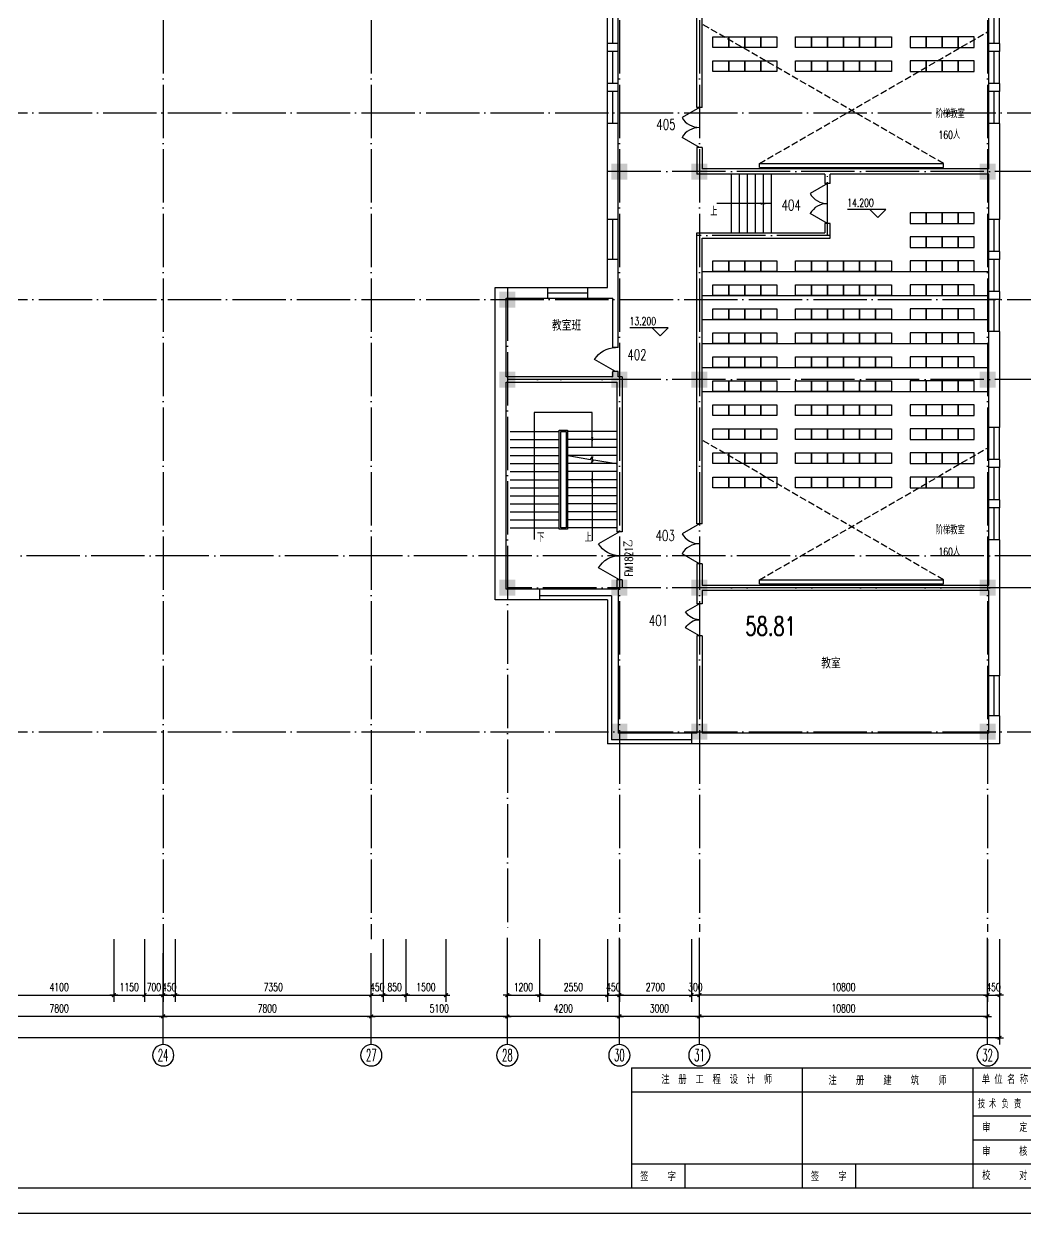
# Model space of a CAD drawing. Extents: x 165127 to 1058185, y 60808 to 144908.
# Drawn here: x 819170 to 856707, y 60808 to 105391 of the extents above; entities that cross this region are included whole.
import ezdxf
from ezdxf.enums import TextEntityAlignment as Align

# ---------------------------------------------------------------- set-up
doc = ezdxf.new("R2010")
doc.units = 0
doc.header["$LTSCALE"] = 1000
doc.linetypes.add('DASH', pattern=[0.35, 0.25, -0.1])
doc.linetypes.add('DOTE', pattern=[2.42, 2, -0.2, 0.02, -0.2])
doc.layers.get('0').update_dxf_attribs({"linetype": 'CONTINUOUS'})
doc.layers.get('DEFPOINTS').update_dxf_attribs({"linetype": 'CONTINUOUS'})
for name, color, linetype in [('AXIS', 3, 'CONTINUOUS'), ('AXIS_TEXT', 7, 'CONTINUOUS'), ('COLUMN', 7, 'CONTINUOUS'), ('DOTE', 1, 'DOTE'), ('F', 252, 'CONTINUOUS'), ('LVTRY', 6, 'CONTINUOUS'), ('PUB_DIM', 3, 'CONTINUOUS'), ('PUB_TEXT', 7, 'CONTINUOUS'), ('STAIR', 3, 'CONTINUOUS'), ('WALL', 255, 'CONTINUOUS'), ('WINDOW', 2, 'CONTINUOUS'), ('WINDOW_TEXT', 7, 'CONTINUOUS'), ('面积注记', 7, 'CONTINUOUS')]:
    doc.layers.add(name, color=color, linetype=linetype)
doc.styles.add('_HZTXT', font='romans.shx', dxfattribs={"width": 0.7, "bigfont": 'z.shx'})
doc.styles.add('COMPLEX', font='COMPLEX')
doc.styles.add('DIM_FONT', font='SIMPLEX.shx', dxfattribs={"width": 0.7})
doc.styles.add('HZ', font='romans.shx', dxfattribs={"bigfont": 'z.shx'})
doc.styles.add('SIMPLEX', font='SIMPLEX.SHX')
doc.dimstyles.new('AXIS', dxfattribs={"dimtxt": 300, "dimasz": 1, "dimexe": 250, "dimexo": 300, "dimgap": 150, "dimtad": 1, "dimdec": 0, "dimdsep": 46, "dimtxsty": 'DIM_FONT', "dimblk": '_DIMX', "dimcen": 2.5, "dimse1": 1, "dimse2": 1, "dimclrt": 7, "dimadec": 0, "dimazin": 0, "dimtfac": 1, "dimtdec": 0, "dimtix": 1, "dimtmove": 2, "dimatfit": 3, "dimldrblk": '_DIMX', "dimfxl": 1, "dimarcsym": 0})
doc.dimstyles.new('DIMA', dxfattribs={"dimtxt": 300, "dimasz": 1, "dimexe": 250, "dimexo": 300, "dimgap": 150, "dimtad": 1, "dimdec": 0, "dimdsep": 46, "dimtxsty": 'DIM_FONT', "dimblk": '_DIMX', "dimcen": 2.5, "dimse1": 1, "dimclrt": 7, "dimadec": 0, "dimazin": 0, "dimtfac": 1, "dimtdec": 0, "dimtix": 1, "dimtmove": 2, "dimatfit": 3, "dimldrblk": '_DIMX', "dimfxl": 1, "dimarcsym": 0})
doc.dimstyles.new('DIMB', dxfattribs={"dimtxt": 300, "dimasz": 1, "dimexe": 250, "dimexo": 300, "dimgap": 150, "dimtad": 1, "dimdec": 0, "dimdsep": 46, "dimtxsty": 'DIM_FONT', "dimblk": '_DIMX', "dimcen": 2.5, "dimse2": 1, "dimclrt": 7, "dimadec": 0, "dimazin": 0, "dimtfac": 1, "dimtdec": 0, "dimtix": 1, "dimtmove": 2, "dimatfit": 3, "dimldrblk": '_DIMX', "dimfxl": 1, "dimarcsym": 0})
doc.dimstyles.new('DIMN', dxfattribs={"dimtxt": 300, "dimasz": 1, "dimexe": 250, "dimexo": 300, "dimgap": 150, "dimtad": 1, "dimdec": 0, "dimdsep": 46, "dimtxsty": 'DIM_FONT', "dimblk": '_DIMX', "dimcen": 2.5, "dimclrt": 7, "dimadec": 0, "dimazin": 0, "dimtfac": 1, "dimtdec": 0, "dimtix": 1, "dimtmove": 2, "dimatfit": 3, "dimldrblk": '_DIMX', "dimfxl": 1, "dimarcsym": 0})

# ---------------------------------------------------------------- blocks, each defined once
blk = doc.blocks.new('_DBLK1')
for p, q in [((-0.5, 0), (-0.25, -0.433)), ((0.5, 0), (0.25, -0.433))]:
    blk.add_line(p, q)
for centre, start, end in [((-0.5, 0), 300, 0), ((0.5, 0), 180, 240)]:
    blk.add_arc(centre, 0.5, start, end)
at = {"layer": 'WINDOW_TEXT', "style": 'SIMPLEX', "flags": 9}
blk.add_attdef('A', text='', height=1, dxfattribs=at).set_placement((0, 1.5), align=Align.MIDDLE)
blk = doc.blocks.new('_FZH')
blk.add_solid([(-0.5, -0.5), (0.5, -0.5), (-0.5, 0.5), (0.5, 0.5)])
blk = doc.blocks.new('A$C407C5CBC')
at = {"layer": 'F'}
blk.add_lwpolyline([(0, 600), (400, 600), (400, 0), (0, 0)], close=True, dxfattribs=at)
blk = doc.blocks.new('A$C34131D43')
at = {"color": 247}
for p, q in [((125600, 5450), (159900, 5450)), ((125600, 5450), (125600, 950)), ((138400, 5450), (138400, 950)), ((125600, 4550), (159900, 4550))]:
    blk.add_line(p, q, dxfattribs=at)
at = {"color": 243}
for p, q in [((132000, 5450), (132000, 950)), ((138400, 3650), (159900, 3650)), ((138400, 2750), (147500, 2750)), ((125600, 1850), (159900, 1850)), ((127600, 1850), (127600, 950)), ((134000, 1850), (134000, 950)), ((0, 0), (160900, 0)), ((34800, 0), (160900, 0)), ((65600, 0), (160900, 0)), ((101500, 0), (160900, 0))]:
    blk.add_line(p, q, dxfattribs=at)
at = {"color": 244}
for p in [(2500, 950), (37300, 950), (89100, 950), (104000, 950)]:
    blk.add_line(p, (159900, 950), dxfattribs=at)
at = {"color": 242, "style": 'HZ', "width": 0.8}
for s, p in [('注  册  工  程  设  计  师', (128800, 5000)), ('单 位 名 称', (139600, 5000)), ('审      定', (139600, 3200)), ('审      核', (139600, 2300)), ('校      对', (139600, 1400))]:
    blk.add_text(s, height=300, dxfattribs=at).set_placement(p, align=Align.MIDDLE_CENTER)
for s, p in [('注    册    建    筑    师', (135200, 5000)), ('签    字', (126600, 1400)), ('签    字', (133000, 1400))]:
    blk.add_text(s, height=300, dxfattribs=at).set_placement(p, align=Align.MIDDLE)
at = {"color": 242, "style": 'HZ', "width": 0.7}
for s, p in [('技', (138586, 3936)), ('术', (139005, 3936)), ('负', (139474, 3936)), ('责', (139943, 3936))]:
    blk.add_text(s, height=300, dxfattribs=at).set_placement(p)
blk = doc.blocks.new('_AXISO')
blk.add_circle((0, 0), 0.5)
at = {"layer": 'AXIS_TEXT', "style": 'COMPLEX', "width": 1.041667}
blk.add_attdef('A', text='', height=0.56, dxfattribs=at).set_placement((-0.25, -0.28), (0.25, -0.28), align=Align.FIT)
blk = doc.blocks.new('_DIMX')
blk.add_line((-150, 0), (150, 0))
at = {"const_width": 50}
blk.add_lwpolyline([(-70, -70), (70, 70)], dxfattribs=at)
blk = doc.blocks.new('*D905')
at = {"color": 0, "linetype": 'ByBlock'}
blk.add_line((659922, 68185), (649124, 68185), dxfattribs=at)
at = {"layer": 'DEFPOINTS', "color": 0, "linetype": 'ByBlock'}
for p in [(649123, 70385), (659923, 70385), (649123, 68185)]:
    blk.add_point(p, dxfattribs=at)
at = {"color": 0, "linetype": 'ByBlock', "rotation": 180}
blk.add_blockref('_DIMX', (649123, 68185), dxfattribs=at)
at = {"color": 0, "linetype": 'ByBlock'}
blk.add_blockref('_DIMX', (659923, 68185), dxfattribs=at)
at = {"color": 7, "linetype": 'ByBlock', "insert": (654523, 68485), "char_height": 300, "attachment_point": 5, "style": 'DIM_FONT'}
blk.add_mtext('10800', dxfattribs=at)
blk = doc.blocks.new('*D906')
at = {"color": 0, "linetype": 'ByBlock'}
blk.add_line((649122, 68185), (646124, 68185), dxfattribs=at)
at = {"layer": 'DEFPOINTS', "color": 0, "linetype": 'ByBlock'}
for p in [(646123, 70385), (649123, 70385), (646123, 68185)]:
    blk.add_point(p, dxfattribs=at)
at = {"color": 0, "linetype": 'ByBlock', "rotation": 180}
blk.add_blockref('_DIMX', (646123, 68185), dxfattribs=at)
at = {"color": 0, "linetype": 'ByBlock'}
blk.add_blockref('_DIMX', (649123, 68185), dxfattribs=at)
at = {"color": 7, "linetype": 'ByBlock', "insert": (647623, 68485), "char_height": 300, "attachment_point": 5, "style": 'DIM_FONT'}
blk.add_mtext('3000', dxfattribs=at)
blk = doc.blocks.new('*D907')
at = {"color": 0, "linetype": 'ByBlock'}
blk.add_line((646122, 68185), (641924, 68185), dxfattribs=at)
at = {"layer": 'DEFPOINTS', "color": 0, "linetype": 'ByBlock'}
for p in [(641923, 70385), (646123, 70385), (641923, 68185)]:
    blk.add_point(p, dxfattribs=at)
at = {"color": 0, "linetype": 'ByBlock', "rotation": 180}
blk.add_blockref('_DIMX', (641923, 68185), dxfattribs=at)
at = {"color": 0, "linetype": 'ByBlock'}
blk.add_blockref('_DIMX', (646123, 68185), dxfattribs=at)
at = {"color": 7, "linetype": 'ByBlock', "insert": (644023, 68485), "char_height": 300, "attachment_point": 5, "style": 'DIM_FONT'}
blk.add_mtext('4200', dxfattribs=at)
blk = doc.blocks.new('*D908')
at = {"color": 0, "linetype": 'ByBlock'}
blk.add_line((641922, 68185), (636824, 68185), dxfattribs=at)
at = {"layer": 'DEFPOINTS', "color": 0, "linetype": 'ByBlock'}
for p in [(636823, 70385), (641923, 70385), (636823, 68185)]:
    blk.add_point(p, dxfattribs=at)
at = {"color": 0, "linetype": 'ByBlock', "rotation": 180}
blk.add_blockref('_DIMX', (636823, 68185), dxfattribs=at)
at = {"color": 0, "linetype": 'ByBlock'}
blk.add_blockref('_DIMX', (641923, 68185), dxfattribs=at)
at = {"color": 7, "linetype": 'ByBlock', "insert": (639373, 68485), "char_height": 300, "attachment_point": 5, "style": 'DIM_FONT'}
blk.add_mtext('5100', dxfattribs=at)
blk = doc.blocks.new('*D916')
at = {"color": 0, "linetype": 'ByBlock'}
for p, q in [((534073, 70085), (534073, 67135)), ((660373, 70085), (660373, 67135)), ((660372, 67385), (534074, 67385))]:
    blk.add_line(p, q, dxfattribs=at)
at = {"layer": 'DEFPOINTS', "color": 0, "linetype": 'ByBlock'}
for p in [(534073, 70385), (660373, 70385), (534073, 67385)]:
    blk.add_point(p, dxfattribs=at)
at = {"color": 0, "linetype": 'ByBlock', "rotation": 180}
blk.add_blockref('_DIMX', (534073, 67385), dxfattribs=at)
at = {"color": 0, "linetype": 'ByBlock'}
blk.add_blockref('_DIMX', (660373, 67385), dxfattribs=at)
at = {"color": 7, "linetype": 'ByBlock', "insert": (597223, 67685), "char_height": 300, "attachment_point": 5, "style": 'DIM_FONT'}
blk.add_mtext('126300', dxfattribs=at)
blk = doc.blocks.new('*D948')
at = {"color": 0, "linetype": 'ByBlock'}
for p, q in [((641923, 71084), (641923, 68732)), ((643124, 71084), (643124, 68732)), ((641924, 68982), (643123, 68982))]:
    blk.add_line(p, q, dxfattribs=at)
at = {"layer": 'DEFPOINTS', "color": 0, "linetype": 'ByBlock'}
for p in [(641923, 71384), (643124, 71384), (643124, 68982)]:
    blk.add_point(p, dxfattribs=at)
at = {"color": 0, "linetype": 'ByBlock', "rotation": 180}
blk.add_blockref('_DIMX', (641923, 68982), dxfattribs=at)
at = {"color": 0, "linetype": 'ByBlock'}
blk.add_blockref('_DIMX', (643124, 68982), dxfattribs=at)
at = {"color": 7, "linetype": 'ByBlock', "insert": (642524, 69282), "char_height": 300, "attachment_point": 5, "style": 'DIM_FONT'}
blk.add_mtext('1200', dxfattribs=at)
blk = doc.blocks.new('*D949')
at = {"color": 0, "linetype": 'ByBlock'}
for p, q in [((643124, 71084), (643124, 68732)), ((645673, 71084), (645673, 68732)), ((643125, 68982), (645672, 68982))]:
    blk.add_line(p, q, dxfattribs=at)
at = {"layer": 'DEFPOINTS', "color": 0, "linetype": 'ByBlock'}
for p in [(643124, 71384), (645673, 71384), (645673, 68982)]:
    blk.add_point(p, dxfattribs=at)
at = {"color": 0, "linetype": 'ByBlock', "rotation": 180}
blk.add_blockref('_DIMX', (643124, 68982), dxfattribs=at)
at = {"color": 0, "linetype": 'ByBlock'}
blk.add_blockref('_DIMX', (645673, 68982), dxfattribs=at)
at = {"color": 7, "linetype": 'ByBlock', "insert": (644399, 69282), "char_height": 300, "attachment_point": 5, "style": 'DIM_FONT'}
blk.add_mtext('2550', dxfattribs=at)
blk = doc.blocks.new('*D950')
at = {"color": 0, "linetype": 'ByBlock'}
for p, q in [((645673, 71084), (645673, 68732)), ((646123, 71084), (646123, 68732)), ((645672, 68982), (645671, 68982)), ((645673, 68982), (646123, 68982)), ((646124, 68982), (646125, 68982))]:
    blk.add_line(p, q, dxfattribs=at)
at = {"layer": 'DEFPOINTS', "color": 0, "linetype": 'ByBlock'}
for p in [(645673, 71384), (646123, 71384), (646123, 68982)]:
    blk.add_point(p, dxfattribs=at)
at = {"color": 0, "linetype": 'ByBlock'}
blk.add_blockref('_DIMX', (645673, 68982), dxfattribs=at)
at = {"color": 0, "linetype": 'ByBlock', "rotation": 180}
blk.add_blockref('_DIMX', (646123, 68982), dxfattribs=at)
at = {"color": 7, "linetype": 'ByBlock', "insert": (645898, 69282), "char_height": 300, "attachment_point": 5, "style": 'DIM_FONT'}
blk.add_mtext('450', dxfattribs=at)
blk = doc.blocks.new('*D951')
at = {"color": 0, "linetype": 'ByBlock'}
for p, q in [((646123, 71084), (646123, 68732)), ((648823, 71084), (648823, 68732)), ((646124, 68982), (648822, 68982))]:
    blk.add_line(p, q, dxfattribs=at)
at = {"layer": 'DEFPOINTS', "color": 0, "linetype": 'ByBlock'}
for p in [(646123, 71384), (648823, 71384), (648823, 68982)]:
    blk.add_point(p, dxfattribs=at)
at = {"color": 0, "linetype": 'ByBlock', "rotation": 180}
blk.add_blockref('_DIMX', (646123, 68982), dxfattribs=at)
at = {"color": 0, "linetype": 'ByBlock'}
blk.add_blockref('_DIMX', (648823, 68982), dxfattribs=at)
at = {"color": 7, "linetype": 'ByBlock', "insert": (647473, 69282), "char_height": 300, "attachment_point": 5, "style": 'DIM_FONT'}
blk.add_mtext('2700', dxfattribs=at)
blk = doc.blocks.new('*D952')
at = {"color": 0, "linetype": 'ByBlock'}
for p, q in [((648823, 71084), (648823, 68732)), ((648822, 68982), (648821, 68982)), ((648823, 68982), (649123, 68982)), ((649124, 68982), (649125, 68982))]:
    blk.add_line(p, q, dxfattribs=at)
at = {"layer": 'DEFPOINTS', "color": 0, "linetype": 'ByBlock'}
for p in [(648823, 71384), (649123, 71384), (649123, 68982)]:
    blk.add_point(p, dxfattribs=at)
at = {"color": 0, "linetype": 'ByBlock'}
blk.add_blockref('_DIMX', (648823, 68982), dxfattribs=at)
at = {"color": 0, "linetype": 'ByBlock', "rotation": 180}
blk.add_blockref('_DIMX', (649123, 68982), dxfattribs=at)
at = {"color": 7, "linetype": 'ByBlock', "insert": (648973, 69282), "char_height": 300, "attachment_point": 5, "style": 'DIM_FONT'}
blk.add_mtext('300', dxfattribs=at)
blk = doc.blocks.new('*D1025')
at = {"color": 0, "linetype": 'ByBlock'}
for p, q in [((659923, 71084), (659923, 68732)), ((660373, 71084), (660373, 68732)), ((659922, 68982), (659921, 68982)), ((659923, 68982), (660373, 68982)), ((660374, 68982), (660375, 68982))]:
    blk.add_line(p, q, dxfattribs=at)
at = {"layer": 'DEFPOINTS', "color": 0, "linetype": 'ByBlock'}
for p in [(659923, 71384), (660373, 71384), (660373, 68982)]:
    blk.add_point(p, dxfattribs=at)
at = {"color": 0, "linetype": 'ByBlock'}
blk.add_blockref('_DIMX', (659923, 68982), dxfattribs=at)
at = {"color": 0, "linetype": 'ByBlock', "rotation": 180}
blk.add_blockref('_DIMX', (660373, 68982), dxfattribs=at)
at = {"color": 7, "linetype": 'ByBlock', "insert": (660148, 69282), "char_height": 300, "attachment_point": 5, "style": 'DIM_FONT'}
blk.add_mtext('450', dxfattribs=at)
blk = doc.blocks.new('*D1026')
at = {"color": 0, "linetype": 'ByBlock'}
blk.add_line((659922, 68982), (649124, 68982), dxfattribs=at)
at = {"layer": 'DEFPOINTS', "color": 0, "linetype": 'ByBlock'}
for p in [(649123, 71182), (659923, 71182), (649123, 68982)]:
    blk.add_point(p, dxfattribs=at)
at = {"color": 0, "linetype": 'ByBlock', "rotation": 180}
blk.add_blockref('_DIMX', (649123, 68982), dxfattribs=at)
at = {"color": 0, "linetype": 'ByBlock'}
blk.add_blockref('_DIMX', (659923, 68982), dxfattribs=at)
at = {"color": 7, "linetype": 'ByBlock', "insert": (654523, 69282), "char_height": 300, "attachment_point": 5, "style": 'DIM_FONT'}
blk.add_mtext('10800', dxfattribs=at)
blk = doc.blocks.new('_WBLK')
for p, q in [((-0.5, 0.5), (0.5, 0.5)), ((-0.5, 0), (0.5, 0)), ((-0.5, -0.5), (0.5, -0.5))]:
    blk.add_line(p, q)
at = {"layer": 'WINDOW_TEXT', "style": 'SIMPLEX', "flags": 9}
blk.add_attdef('A', text='', height=1, dxfattribs=at).set_placement((0, 1.5), align=Align.MIDDLE)
blk = doc.blocks.new('_ARROW')
blk.add_solid([(0, 0), (-1, 0.1), (-1, -0.1)])
blk = doc.blocks.new('*D1141')
at = {"color": 0, "linetype": 'ByBlock'}
blk.add_line((629022, 68185), (621224, 68185), dxfattribs=at)
at = {"layer": 'DEFPOINTS', "color": 0, "linetype": 'ByBlock'}
for p in [(621223, 70385), (629023, 70385), (621223, 68185)]:
    blk.add_point(p, dxfattribs=at)
at = {"color": 0, "linetype": 'ByBlock', "rotation": 180}
blk.add_blockref('_DIMX', (621223, 68185), dxfattribs=at)
at = {"color": 0, "linetype": 'ByBlock'}
blk.add_blockref('_DIMX', (629023, 68185), dxfattribs=at)
at = {"color": 7, "linetype": 'ByBlock', "insert": (625123, 68485), "char_height": 300, "attachment_point": 5, "style": 'DIM_FONT'}
blk.add_mtext('7800', dxfattribs=at)
blk = doc.blocks.new('*D1142')
at = {"color": 0, "linetype": 'ByBlock'}
blk.add_line((636822, 68185), (629024, 68185), dxfattribs=at)
at = {"layer": 'DEFPOINTS', "color": 0, "linetype": 'ByBlock'}
for p in [(629023, 70385), (636823, 70385), (629023, 68185)]:
    blk.add_point(p, dxfattribs=at)
at = {"color": 0, "linetype": 'ByBlock', "rotation": 180}
blk.add_blockref('_DIMX', (629023, 68185), dxfattribs=at)
at = {"color": 0, "linetype": 'ByBlock'}
blk.add_blockref('_DIMX', (636823, 68185), dxfattribs=at)
at = {"color": 7, "linetype": 'ByBlock', "insert": (632923, 68485), "char_height": 300, "attachment_point": 5, "style": 'DIM_FONT'}
blk.add_mtext('7800', dxfattribs=at)
blk = doc.blocks.new('*D1167')
at = {"color": 0, "linetype": 'ByBlock'}
for p, q in [((623074, 71084), (623074, 68732)), ((627174, 71084), (627174, 68732)), ((623075, 68982), (627173, 68982))]:
    blk.add_line(p, q, dxfattribs=at)
at = {"layer": 'DEFPOINTS', "color": 0, "linetype": 'ByBlock'}
for p in [(623074, 71384), (627174, 71384), (627174, 68982)]:
    blk.add_point(p, dxfattribs=at)
at = {"color": 0, "linetype": 'ByBlock', "rotation": 180}
blk.add_blockref('_DIMX', (623074, 68982), dxfattribs=at)
at = {"color": 0, "linetype": 'ByBlock'}
blk.add_blockref('_DIMX', (627174, 68982), dxfattribs=at)
at = {"color": 7, "linetype": 'ByBlock', "insert": (625124, 69282), "char_height": 300, "attachment_point": 5, "style": 'DIM_FONT'}
blk.add_mtext('4100', dxfattribs=at)
blk = doc.blocks.new('*D1168')
at = {"color": 0, "linetype": 'ByBlock'}
for p, q in [((627174, 71084), (627174, 68732)), ((628324, 71084), (628324, 68732)), ((627175, 68982), (628323, 68982))]:
    blk.add_line(p, q, dxfattribs=at)
at = {"layer": 'DEFPOINTS', "color": 0, "linetype": 'ByBlock'}
for p in [(627174, 71384), (628324, 71384), (628324, 68982)]:
    blk.add_point(p, dxfattribs=at)
at = {"color": 0, "linetype": 'ByBlock', "rotation": 180}
blk.add_blockref('_DIMX', (627174, 68982), dxfattribs=at)
at = {"color": 0, "linetype": 'ByBlock'}
blk.add_blockref('_DIMX', (628324, 68982), dxfattribs=at)
at = {"color": 7, "linetype": 'ByBlock', "insert": (627749, 69282), "char_height": 300, "attachment_point": 5, "style": 'DIM_FONT'}
blk.add_mtext('1150', dxfattribs=at)
blk = doc.blocks.new('*D1169')
at = {"color": 0, "linetype": 'ByBlock'}
for p, q in [((628324, 71084), (628324, 68732)), ((629023, 71084), (629023, 68732)), ((628323, 68982), (628322, 68982)), ((628324, 68982), (629023, 68982)), ((629024, 68982), (629025, 68982))]:
    blk.add_line(p, q, dxfattribs=at)
at = {"layer": 'DEFPOINTS', "color": 0, "linetype": 'ByBlock'}
for p in [(628324, 71384), (629023, 71384), (629023, 68982)]:
    blk.add_point(p, dxfattribs=at)
at = {"color": 0, "linetype": 'ByBlock'}
blk.add_blockref('_DIMX', (628324, 68982), dxfattribs=at)
at = {"color": 0, "linetype": 'ByBlock', "rotation": 180}
blk.add_blockref('_DIMX', (629023, 68982), dxfattribs=at)
at = {"color": 7, "linetype": 'ByBlock', "insert": (628674, 69282), "char_height": 300, "attachment_point": 5, "style": 'DIM_FONT'}
blk.add_mtext('700', dxfattribs=at)
blk = doc.blocks.new('*D1170')
at = {"color": 0, "linetype": 'ByBlock'}
for p, q in [((629023, 71084), (629023, 68732)), ((629474, 71084), (629474, 68732)), ((629022, 68982), (629021, 68982)), ((629023, 68982), (629474, 68982)), ((629475, 68982), (629476, 68982))]:
    blk.add_line(p, q, dxfattribs=at)
at = {"layer": 'DEFPOINTS', "color": 0, "linetype": 'ByBlock'}
for p in [(629023, 71384), (629474, 71384), (629474, 68982)]:
    blk.add_point(p, dxfattribs=at)
at = {"color": 0, "linetype": 'ByBlock'}
blk.add_blockref('_DIMX', (629023, 68982), dxfattribs=at)
at = {"color": 0, "linetype": 'ByBlock', "rotation": 180}
blk.add_blockref('_DIMX', (629474, 68982), dxfattribs=at)
at = {"color": 7, "linetype": 'ByBlock', "insert": (629249, 69282), "char_height": 300, "attachment_point": 5, "style": 'DIM_FONT'}
blk.add_mtext('450', dxfattribs=at)
blk = doc.blocks.new('*D1171')
at = {"color": 0, "linetype": 'ByBlock'}
for p, q in [((629474, 71084), (629474, 68732)), ((629475, 68982), (636822, 68982))]:
    blk.add_line(p, q, dxfattribs=at)
at = {"layer": 'DEFPOINTS', "color": 0, "linetype": 'ByBlock'}
for p in [(629474, 71384), (636823, 71384), (636823, 68982)]:
    blk.add_point(p, dxfattribs=at)
at = {"color": 0, "linetype": 'ByBlock', "rotation": 180}
blk.add_blockref('_DIMX', (629474, 68982), dxfattribs=at)
at = {"color": 0, "linetype": 'ByBlock'}
blk.add_blockref('_DIMX', (636823, 68982), dxfattribs=at)
at = {"color": 7, "linetype": 'ByBlock', "insert": (633149, 69282), "char_height": 300, "attachment_point": 5, "style": 'DIM_FONT'}
blk.add_mtext('7350', dxfattribs=at)
blk = doc.blocks.new('*D1172')
at = {"color": 0, "linetype": 'ByBlock'}
for p, q in [((637273, 71084), (637273, 68732)), ((636822, 68982), (636821, 68982)), ((636823, 68982), (637273, 68982)), ((637274, 68982), (637275, 68982))]:
    blk.add_line(p, q, dxfattribs=at)
at = {"layer": 'DEFPOINTS', "color": 0, "linetype": 'ByBlock'}
for p in [(636823, 71384), (637273, 71384), (637273, 68982)]:
    blk.add_point(p, dxfattribs=at)
at = {"color": 0, "linetype": 'ByBlock'}
blk.add_blockref('_DIMX', (636823, 68982), dxfattribs=at)
at = {"color": 0, "linetype": 'ByBlock', "rotation": 180}
blk.add_blockref('_DIMX', (637273, 68982), dxfattribs=at)
at = {"color": 7, "linetype": 'ByBlock', "insert": (637048, 69282), "char_height": 300, "attachment_point": 5, "style": 'DIM_FONT'}
blk.add_mtext('450', dxfattribs=at)
blk = doc.blocks.new('*D1173')
at = {"color": 0, "linetype": 'ByBlock'}
for p, q in [((637273, 71084), (637273, 68732)), ((638123, 71084), (638123, 68732)), ((637274, 68982), (638122, 68982))]:
    blk.add_line(p, q, dxfattribs=at)
at = {"layer": 'DEFPOINTS', "color": 0, "linetype": 'ByBlock'}
for p in [(637273, 71384), (638123, 71384), (638123, 68982)]:
    blk.add_point(p, dxfattribs=at)
at = {"color": 0, "linetype": 'ByBlock', "rotation": 180}
blk.add_blockref('_DIMX', (637273, 68982), dxfattribs=at)
at = {"color": 0, "linetype": 'ByBlock'}
blk.add_blockref('_DIMX', (638123, 68982), dxfattribs=at)
at = {"color": 7, "linetype": 'ByBlock', "insert": (637698, 69282), "char_height": 300, "attachment_point": 5, "style": 'DIM_FONT'}
blk.add_mtext('850', dxfattribs=at)
blk = doc.blocks.new('*D1174')
at = {"color": 0, "linetype": 'ByBlock'}
for p, q in [((638123, 71084), (638123, 68732)), ((639623, 71084), (639623, 68732)), ((638124, 68982), (639622, 68982))]:
    blk.add_line(p, q, dxfattribs=at)
at = {"layer": 'DEFPOINTS', "color": 0, "linetype": 'ByBlock'}
for p in [(638123, 71384), (639623, 71384), (639623, 68982)]:
    blk.add_point(p, dxfattribs=at)
at = {"color": 0, "linetype": 'ByBlock', "rotation": 180}
blk.add_blockref('_DIMX', (638123, 68982), dxfattribs=at)
at = {"color": 0, "linetype": 'ByBlock'}
blk.add_blockref('_DIMX', (639623, 68982), dxfattribs=at)
at = {"color": 7, "linetype": 'ByBlock', "insert": (638873, 69282), "char_height": 300, "attachment_point": 5, "style": 'DIM_FONT'}
blk.add_mtext('1500', dxfattribs=at)
blk = doc.blocks.new('_DBLK')
blk.add_line((-0.5, 0), (0, -0.866))
blk.add_arc((-0.5, 0), 1, 300, 0)
at = {"layer": 'WINDOW_TEXT', "style": 'SIMPLEX', "flags": 9}
blk.add_attdef('A', text='', height=1, dxfattribs=at).set_placement((0, 1.5), align=Align.MIDDLE)

msp = doc.modelspace()

# ---------------------------------------------------------------- linework, layer by layer
at = {"layer": 'AXIS'}
for p, q in [((837295.3, 67129.8), (837295.3, 71129.8)), ((841495.3, 67129.8), (841495.3, 71129.8)), ((844495.3, 67129.8), (844495.3, 71129.8)), ((855295.3, 67129.8), (855295.3, 71129.8)), ((824395.3, 67129.8), (824395.3, 70558.9)), ((832195.3, 67129.8), (832195.3, 70558.9))]:
    msp.add_line(p, q, dxfattribs=at)
at = {"layer": 'DOTE'}
for p, q in [((824395.3, 139407.6), (824395.3, 71084.4)), ((832195.3, 139407.6), (832195.3, 71084.4)), ((841495.3, 139407.6), (841495.3, 71351.8)), ((844495.3, 139407.6), (844495.3, 71351.8)), ((855295.3, 139407.6), (855295.3, 71351.8)), ((725348.7, 102053.1), (859991.9, 102053.1)), ((859991.9, 99853.1), (841045.3, 99853.1)), ((849295.3, 97453.1), (849295.3, 99853.1)), ((849395.3, 97453.1), (844395.3, 97453.1)), ((837295.3, 95503.1), (837295.3, 71351.8)), ((725348.7, 95053.1), (859991.9, 95053.1)), ((841495.3, 92053.1), (837295.3, 92053.1)), ((859991.9, 92053.1), (837295.3, 92053.1)), ((859991.9, 85453.1), (725348.7, 85453.1)), ((859991.9, 84253.1), (837295.3, 84253.1)), ((855745.3, 84253.1), (844395.3, 84253.1)), ((725348.7, 78853.1), (859991.9, 78853.1))]:
    msp.add_line(p, q, dxfattribs=at)
at = {"layer": 'F', "linetype": 'DASH'}
for p, q in [((853645.3, 100153.1), (844595.3, 105378.1)), ((846745.3, 100153.1), (855295.3, 105089.4)), ((853645.3, 84553.1), (844595.3, 89778.1)), ((846745.3, 84553.1), (855295.3, 89489.4))]:
    msp.add_line(p, q, dxfattribs=at)
at = {"layer": 'LVTRY'}
for p, q in [((846745.3, 100003.1), (846745.3, 100153.1)), ((846745.3, 100153.1), (853645.3, 100153.1)), ((846745.3, 100003.1), (853645.3, 100003.1)), ((853645.3, 100003.1), (853645.3, 100153.1)), ((844595.3, 96103.1), (855345.3, 96103.1)), ((844595.3, 95203.1), (855345.3, 95203.1)), ((844595.3, 94303.1), (855345.3, 94303.1)), ((844595.3, 93403.1), (855345.3, 93403.1)), ((844595.3, 92503.1), (855345.3, 92503.1)), ((844595.3, 91603.1), (855345.3, 91603.1)), ((846745.3, 84403.1), (846745.3, 84553.1)), ((846745.3, 84553.1), (853645.3, 84553.1)), ((846745.3, 84403.1), (853645.3, 84403.1)), ((853645.3, 84403.1), (853645.3, 84553.1))]:
    msp.add_line(p, q, dxfattribs=at)
at = {"layer": 'PUB_DIM'}
for p, q in [((851179.3, 98434), (850048.5, 98434)), ((850879.3, 98434), (851179.3, 98134)), ((851479.3, 98434), (850879.3, 98434)), ((851179.3, 98134), (851479.3, 98434)), ((843021.1, 93997.3), (841890.3, 93997.3)), ((842721.1, 93997.3), (843021.1, 93697.3)), ((843321.1, 93997.3), (842721.1, 93997.3)), ((843021.1, 93697.3), (843321.1, 93997.3))]:
    msp.add_line(p, q, dxfattribs=at)
for points in [[(847195.3, 98653.1), (845150.1, 98653.1)], [(840475.3, 89503.1), (840475.3, 90823.1), (838306.6, 90823.1), (838306.6, 86065.8)], [(840475.3, 88603.1), (840475.3, 86011.2)]]:
    msp.add_lwpolyline(points, dxfattribs=at)
at = {"layer": 'STAIR'}
for p, q in [((845695.3, 97553.1), (845695.3, 99753.1)), ((845995.3, 97553.1), (845995.3, 99753.1)), ((846295.3, 97553.1), (846295.3, 99753.1)), ((846595.3, 97553.1), (846595.3, 99753.1)), ((846895.3, 97553.1), (846895.3, 99753.1)), ((847195.3, 97553.1), (847195.3, 99753.1)), ((837395.3, 90103.1), (839235.3, 90103.1)), ((839235.3, 86443.1), (839235.3, 90163.1)), ((839235.3, 90163.1), (839555.3, 90163.1)), ((839295.3, 86503.1), (839295.3, 90103.1)), ((839295.3, 90103.1), (839495.3, 90103.1)), ((839495.3, 90103.1), (839495.3, 86503.1)), ((839555.3, 90163.1), (839555.3, 86443.1)), ((841395.3, 90103.1), (839555.3, 90103.1)), ((837395.3, 89803.1), (839235.3, 89803.1)), ((841395.3, 89803.1), (839555.3, 89803.1)), ((837395.3, 89503.1), (839235.3, 89503.1)), ((837395.3, 89203.1), (839235.3, 89203.1)), ((839495.3, 89215.5), (840413.4, 89062.9)), ((841395.3, 89503.1), (839555.3, 89503.1)), ((841395.3, 89203.1), (839555.3, 89203.1)), ((840413.4, 89062.9), (840492.2, 89171.5)), ((840492.2, 89171.5), (840452.9, 88934.7)), ((837395.3, 88903.1), (839235.3, 88903.1)), ((841395.3, 88903.1), (839555.3, 88903.1)), ((840452.9, 88934.7), (840531.7, 89043.2)), ((840531.7, 89043.2), (841374.9, 88903.1)), ((837395.3, 88603.1), (839235.3, 88603.1)), ((837395.3, 88303.1), (839235.3, 88303.1)), ((841395.3, 88603.1), (839555.3, 88603.1)), ((841395.3, 88303.1), (839555.3, 88303.1)), ((837395.3, 88003.1), (839235.3, 88003.1)), ((841395.3, 88003.1), (839555.3, 88003.1)), ((837395.3, 87703.1), (839235.3, 87703.1)), ((837395.3, 87403.1), (839235.3, 87403.1)), ((841395.3, 87703.1), (839555.3, 87703.1)), ((841395.3, 87403.1), (839555.3, 87403.1)), ((837395.3, 87103.1), (839235.3, 87103.1)), ((841395.3, 87103.1), (839555.3, 87103.1)), ((837395.3, 86803.1), (839235.3, 86803.1)), ((837395.3, 86503.1), (839235.3, 86503.1)), ((839495.3, 86503.1), (839295.3, 86503.1)), ((841395.3, 86803.1), (839555.3, 86803.1)), ((841395.3, 86503.1), (839555.3, 86503.1)), ((839555.3, 86443.1), (839235.3, 86443.1))]:
    msp.add_line(p, q, dxfattribs=at)
at = {"layer": 'WALL'}
for p, q in [((844395.3, 102253.1), (844395.3, 115553.1)), ((844595.3, 102253.1), (844595.3, 115353.1)), ((841445.3, 104657.6), (841045.3, 104657.6)), ((841045.3, 104357.6), (841045.3, 104657.6)), ((841045.3, 104357.6), (841045.3, 104657.6)), ((841445.3, 104357.6), (841045.3, 104357.6)), ((841445.3, 104357.6), (841445.3, 104657.6)), ((841445.3, 104357.6), (841445.3, 104657.6)), ((855745.3, 104653.1), (855345.3, 104653.1)), ((855345.3, 104353.1), (855345.3, 104653.1)), ((855745.3, 104353.1), (855345.3, 104353.1)), ((855745.3, 104653.1), (855745.3, 104353.1)), ((841445.3, 103157.6), (841045.3, 103157.6)), ((841045.3, 102857.6), (841045.3, 103157.6)), ((841045.3, 102857.6), (841045.3, 103157.6)), ((841445.3, 102857.6), (841445.3, 103157.6)), ((841445.3, 102857.6), (841445.3, 103157.6)), ((855745.3, 103153.1), (855345.3, 103153.1)), ((855345.3, 102853.1), (855345.3, 103153.1)), ((855745.3, 103153.1), (855745.3, 102853.1)), ((841445.3, 102857.6), (841045.3, 102857.6)), ((855745.3, 102853.1), (855345.3, 102853.1)), ((844595.3, 102253.1), (844395.3, 102253.1)), ((841445.3, 101657.6), (841045.3, 101657.6)), ((841045.3, 98053.1), (841045.3, 101657.6)), ((841445.3, 98053.1), (841445.3, 101657.6)), ((855745.3, 101653.1), (855345.3, 101653.1)), ((855345.3, 99953.1), (855345.3, 101653.1)), ((855745.3, 101653.1), (855745.3, 98053.1)), ((844395.3, 100753.1), (844395.3, 99753.1)), ((844595.3, 100753.1), (844395.3, 100753.1)), ((844595.3, 100753.1), (844395.3, 100753.1)), ((844595.3, 100753.1), (844595.3, 99953.1)), ((855345.3, 99953.1), (844595.3, 99953.1)), ((849195.3, 99753.1), (844395.3, 99753.1)), ((849195.3, 99753.1), (849195.3, 99403.1)), ((855345.3, 99753.1), (849395.3, 99753.1)), ((849395.3, 99403.1), (849395.3, 99753.1)), ((855345.3, 98053.1), (855345.3, 99753.1)), ((849395.3, 99403.1), (849195.3, 99403.1)), ((841445.3, 98053.1), (841045.3, 98053.1)), ((849195.3, 97903.1), (849195.3, 97553.1)), ((849395.3, 97903.1), (849195.3, 97903.1)), ((849395.3, 97353.1), (849395.3, 97903.1)), ((855745.3, 98053.1), (855345.3, 98053.1)), ((844395.3, 86653.1), (844395.3, 97553.1)), ((844395.3, 97553.1), (849195.3, 97553.1)), ((844595.3, 86653.1), (844595.3, 97353.1)), ((844595.3, 97353.1), (849395.3, 97353.1)), ((855745.3, 96853.1), (855345.3, 96853.1)), ((855345.3, 96553.1), (855345.3, 96853.1)), ((855745.3, 96853.1), (855745.3, 96553.1)), ((841045.3, 95503.1), (841045.3, 96553.1)), ((841445.3, 96553.1), (841045.3, 96553.1)), ((841445.3, 93253.1), (841445.3, 96553.1)), ((855745.3, 96553.1), (855345.3, 96553.1)), ((836845.3, 95503.1), (838795.3, 95503.1)), ((836845.3, 83803.1), (836845.3, 95503.1)), ((838795.3, 95503.1), (838795.3, 95103.1)), ((840295.3, 95503.1), (841045.3, 95503.1)), ((840295.3, 95503.1), (840295.3, 95103.1)), ((837245.3, 95103.1), (838795.3, 95103.1)), ((837245.3, 92153.1), (837245.3, 95103.1)), ((840295.3, 95103.1), (841245.3, 95103.1)), ((841245.3, 93253.1), (841245.3, 95103.1)), ((855745.3, 95353.1), (855345.3, 95353.1)), ((855345.3, 95053.1), (855345.3, 95353.1)), ((855745.3, 95053.1), (855345.3, 95053.1)), ((855745.3, 95353.1), (855745.3, 95053.1)), ((855745.3, 93853.1), (855345.3, 93853.1)), ((855345.3, 90253.1), (855345.3, 93853.1)), ((855745.3, 93853.1), (855745.3, 90253.1)), ((841445.3, 93253.1), (841245.3, 93253.1)), ((841445.3, 92353.1), (841245.3, 92353.1)), ((841245.3, 92153.1), (841245.3, 92353.1)), ((841445.3, 92153.1), (841445.3, 92353.1)), ((841245.3, 92153.1), (837245.3, 92153.1)), ((837245.3, 91953.1), (841395.3, 91953.1)), ((837245.3, 84203.1), (837245.3, 91953.1)), ((841395.3, 91953.1), (841395.3, 86353.1)), ((841595.3, 92153.1), (841445.3, 92153.1)), ((841595.3, 92153.1), (841595.3, 86353.1)), ((855745.3, 90253.1), (855345.3, 90253.1)), ((855745.3, 89053.1), (855345.3, 89053.1)), ((855345.3, 88753.1), (855345.3, 89053.1)), ((855745.3, 88753.1), (855345.3, 88753.1)), ((855745.3, 89053.1), (855745.3, 88753.1)), ((855745.3, 87553.1), (855345.3, 87553.1)), ((855345.3, 87253.1), (855345.3, 87553.1)), ((855745.3, 87553.1), (855745.3, 87253.1)), ((855745.3, 87253.1), (855345.3, 87253.1)), ((844595.3, 86653.1), (844395.3, 86653.1)), ((841595.3, 86353.1), (841395.3, 86353.1)), ((855345.3, 84353.1), (855345.3, 86053.1)), ((855745.3, 86053.1), (855345.3, 86053.1)), ((855745.3, 86053.1), (855745.3, 80953.1)), ((844395.3, 85153.1), (844395.3, 83653.3)), ((844595.3, 85153.1), (844395.3, 85153.1)), ((844595.3, 85153.1), (844395.3, 85153.1)), ((844595.3, 85153.1), (844595.3, 84353.1)), ((841395.3, 84553.1), (841395.3, 84203.1)), ((841595.3, 84553.1), (841395.3, 84553.1)), ((841595.3, 84553.1), (841595.3, 84253.1)), ((844595.3, 84353.1), (855345.3, 84353.1)), ((838495.5, 84203.1), (837245.3, 84203.1)), ((838495.5, 84203.1), (838495.5, 83803.1)), ((855345.3, 84153.1), (844595.3, 84153.1)), ((844595.3, 84153.1), (844595.3, 83653.3)), ((855345.3, 80953.1), (855345.3, 84153.1)), ((838495.5, 83803.1), (836845.3, 83803.1)), ((844595.3, 83653.3), (844395.3, 83653.3)), ((844595.3, 82453.3), (844395.3, 82453.3)), ((844395.3, 82453.3), (844395.3, 78803.1)), ((844595.3, 82453.3), (844595.3, 78803.1)), ((855745.3, 80953.1), (855345.3, 80953.1)), ((855345.3, 78803.1), (855345.3, 79453.1)), ((855745.3, 79453.1), (855345.3, 79453.1)), ((855745.3, 79453.1), (855745.3, 78403.1)), ((844195.3, 78803.1), (844195.3, 78403.1)), ((844395.3, 78803.1), (844195.3, 78803.1)), ((855345.3, 78803.1), (844595.3, 78803.1)), ((855745.3, 78403.1), (844195.3, 78403.1))]:
    msp.add_line(p, q, dxfattribs=at)
at = {"layer": 'WINDOW'}
for p, q in [((841395.3, 84203.1), (838495.5, 84203.1)), ((841195.3, 83953.1), (838495.5, 83953.1)), ((841195.3, 83953.1), (841195.3, 78553.1)), ((841445.3, 84253.1), (841445.3, 78803.1)), ((841045.3, 83803.1), (838495.5, 83803.1)), ((841045.3, 83803.1), (841045.3, 78403.1)), ((844195.3, 78553.1), (841195.3, 78553.1)), ((844195.3, 78803.1), (841445.3, 78803.1)), ((844195.3, 78403.1), (841045.3, 78403.1))]:
    msp.add_line(p, q, dxfattribs=at)

# ---------------------------------------------------------------- block references
at = {"layer": 'AXIS'}
ref = msp.add_blockref('_AXISO', (824395.3, 66729.8), dxfattribs=dict(at, xscale=-800, yscale=800, zscale=800, rotation=180))
ref.add_attrib('A', '24', dxfattribs={"layer": 'AXIS_TEXT', "height": 448, "style": 'COMPLEX', "width": 0.520833}).set_placement((824195.3, 66505.8), (824595.3, 66505.8), align=Align.FIT)
ref = msp.add_blockref('_AXISO', (832195.3, 66729.8), dxfattribs=dict(at, xscale=-800, yscale=800, zscale=800, rotation=180))
ref.add_attrib('A', '27', dxfattribs={"layer": 'AXIS_TEXT', "height": 448, "style": 'COMPLEX', "width": 0.551471}).set_placement((831995.3, 66505.8), (832395.3, 66505.8), align=Align.FIT)
ref = msp.add_blockref('_AXISO', (837295.3, 66729.8), dxfattribs=dict(at, xscale=-800, yscale=800, zscale=800, rotation=180))
ref.add_attrib('A', '28', dxfattribs={"layer": 'AXIS_TEXT', "height": 448, "style": 'COMPLEX', "width": 0.551471}).set_placement((837095.3, 66505.8), (837495.3, 66505.8), align=Align.FIT)
ref = msp.add_blockref('_AXISO', (841495.3, 66729.8), dxfattribs=dict(at, xscale=-800, yscale=800, zscale=800, rotation=180))
ref.add_attrib('A', '30', dxfattribs={"layer": 'AXIS_TEXT', "height": 448, "style": 'COMPLEX', "width": 0.568182}).set_placement((841295.3, 66505.8), (841695.3, 66505.8), align=Align.FIT)
ref = msp.add_blockref('_AXISO', (844495.3, 66729.8), dxfattribs=dict(at, xscale=-800, yscale=800, zscale=800, rotation=180))
ref.add_attrib('A', '31', dxfattribs={"layer": 'AXIS_TEXT', "height": 448, "style": 'COMPLEX', "width": 0.669643}).set_placement((844295.3, 66505.8), (844695.3, 66505.8), align=Align.FIT)
ref = msp.add_blockref('_AXISO', (855295.3, 66729.8), dxfattribs=dict(at, xscale=-800, yscale=800, zscale=800, rotation=180))
ref.add_attrib('A', '32', dxfattribs={"layer": 'AXIS_TEXT', "height": 448, "style": 'COMPLEX', "width": 0.568182}).set_placement((855095.3, 66505.8), (855495.3, 66505.8), align=Align.FIT)
at = {"layer": 'COLUMN', "yscale": 600, "zscale": 600}
for p, xscale in [((841495.3, 99853.1), -600), ((844495.3, 99853.1), -600), ((855295.3, 99853.1), -600), ((837295.3, 95053.1), -600), ((837295.3, 92053.1), -600), ((841495.3, 92053.1), -600), ((844495.3, 92053.1), -600), ((855295.3, 92053.1), -600), ((837295.3, 84253.1), -600), ((841495, 84253.1), -600), ((844495.3, 84253.1), -600), ((855295.3, 84253.1), -600), ((841495, 78853.1), -600), ((844495.3, 78853.1), 600), ((855295.3, 78853.1), 600)]:
    msp.add_blockref('_FZH', p, dxfattribs=dict(at, xscale=xscale))
at = {"layer": 'LVTRY', "rotation": 270}
for p in [(845595.3, 92003.1), (846195.3, 92003.1)]:
    msp.add_blockref('A$C407C5CBC', p, dxfattribs=at)
at = {"layer": 'PUB_DIM', "xscale": 400, "yscale": 400, "zscale": 400}
msp.add_blockref('_ARROW', (847195.3, 98653.1), dxfattribs=at)
at = {"layer": 'PUB_DIM', "xscale": -400, "yscale": 400, "zscale": 400}
for p, rotation in [((840475.3, 89503.1), 90), ((840475.3, 88603.1), 270)]:
    msp.add_blockref('_ARROW', p, dxfattribs=dict(at, rotation=rotation))
at = {"layer": 'STAIR', "rotation": 270}
for p in [(844995.3, 104903.1), (845595.3, 104903.1), (846195.3, 104903.1), (846795.3, 104903.1), (848095.3, 104903.1), (848695.3, 104903.1), (849295.3, 104903.1), (849895.3, 104903.1), (850495.3, 104903.1), (851095.3, 104903.1), (844995.3, 104003.1), (845595.3, 104003.1), (846195.3, 104003.1), (846795.3, 104003.1), (848095.3, 104003.1), (848695.3, 104003.1), (849295.3, 104003.1), (849895.3, 104003.1), (850495.3, 104003.1), (851095.3, 104003.1), (844995.3, 96503.1), (845595.3, 96503.1), (846195.3, 96503.1), (846795.3, 96503.1), (848095.3, 96503.1), (848695.3, 96503.1), (849295.3, 96503.1), (849895.3, 96503.1), (850495.3, 96503.1), (851095.3, 96503.1), (844995.3, 95603.1), (845595.3, 95603.1), (846195.3, 95603.1), (846795.3, 95603.1), (848095.3, 95603.1), (848695.3, 95603.1), (849295.3, 95603.1), (849895.3, 95603.1), (850495.3, 95603.1), (851095.3, 95603.1), (844995.3, 94703.1), (845595.3, 94703.1), (846195.3, 94703.1), (846795.3, 94703.1), (848095.3, 94703.1), (848695.3, 94703.1), (849295.3, 94703.1), (849895.3, 94703.1), (850495.3, 94703.1), (851095.3, 94703.1), (844995.3, 93803.1), (845595.3, 93803.1), (846195.3, 93803.1), (846795.3, 93803.1), (848095.3, 93803.1), (848695.3, 93803.1), (849295.3, 93803.1), (849895.3, 93803.1), (850495.3, 93803.1), (851095.3, 93803.1), (844995.3, 92903.1), (845595.3, 92903.1), (846195.3, 92903.1), (846795.3, 92903.1), (848095.3, 92903.1), (848695.3, 92903.1), (849295.3, 92903.1), (849895.3, 92903.1), (850495.3, 92903.1), (851095.3, 92903.1), (844995.3, 92003.1), (846795.3, 92003.1), (848095.3, 92003.1), (848695.3, 92003.1), (849295.3, 92003.1), (849895.3, 92003.1), (850495.3, 92003.1), (851095.3, 92003.1), (844995.3, 91103.1), (845595.3, 91103.1), (846195.3, 91103.1), (846795.3, 91103.1), (848095.3, 91103.1), (848695.3, 91103.1), (849295.3, 91103.1), (849895.3, 91103.1), (850495.3, 91103.1), (851095.3, 91103.1), (844995.3, 90203.1), (845595.3, 90203.1), (846195.3, 90203.1), (846795.3, 90203.1), (848095.3, 90203.1), (848695.3, 90203.1), (849295.3, 90203.1), (849895.3, 90203.1), (850495.3, 90203.1), (851095.3, 90203.1), (844995.3, 89303.1), (845595.3, 89303.1), (846195.3, 89303.1), (846795.3, 89303.1), (848095.3, 89303.1), (848695.3, 89303.1), (849295.3, 89303.1), (849895.3, 89303.1), (850495.3, 89303.1), (851095.3, 89303.1), (844995.3, 88403.1), (845595.3, 88403.1), (846195.3, 88403.1), (846795.3, 88403.1), (848095.3, 88403.1), (848695.3, 88403.1), (849295.3, 88403.1), (849895.3, 88403.1), (850495.3, 88403.1), (851095.3, 88403.1)]:
    msp.add_blockref('A$C407C5CBC', p, dxfattribs=at)
at = {"layer": 'STAIR', "xscale": -1, "rotation": 90}
for p in [(852995.3, 104903.1), (853595.3, 104903.1), (854195.3, 104903.1), (854795.3, 104903.1), (852995.3, 104003.1), (853595.3, 104003.1), (854195.3, 104003.1), (854795.3, 104003.1), (852995.3, 98303.1), (853595.3, 98303.1), (854195.3, 98303.1), (854795.3, 98303.1), (852995.3, 97403.1), (853595.3, 97403.1), (854195.3, 97403.1), (854795.3, 97403.1), (852995.3, 96503.1), (853595.3, 96503.1), (854195.3, 96503.1), (854795.3, 96503.1), (852995.3, 95603.1), (853595.3, 95603.1), (854195.3, 95603.1), (854795.3, 95603.1), (852995.3, 94703.1), (853595.3, 94703.1), (854195.3, 94703.1), (854795.3, 94703.1), (852995.3, 93803.1), (853595.3, 93803.1), (854195.3, 93803.1), (854795.3, 93803.1), (852995.3, 92903.1), (853595.3, 92903.1), (854195.3, 92903.1), (854795.3, 92903.1), (852995.3, 92003.1), (853595.3, 92003.1), (854195.3, 92003.1), (854795.3, 92003.1), (852995.3, 91103.1), (853595.3, 91103.1), (854195.3, 91103.1), (854795.3, 91103.1), (852995.3, 90203.1), (853595.3, 90203.1), (854195.3, 90203.1), (854795.3, 90203.1), (852995.3, 89303.1), (853595.3, 89303.1), (854195.3, 89303.1), (854795.3, 89303.1), (852995.3, 88403.1), (853595.3, 88403.1), (854195.3, 88403.1), (854795.3, 88403.1)]:
    msp.add_blockref('A$C407C5CBC', p, dxfattribs=at)
at = {"layer": 'WINDOW'}
msp.add_blockref('A$C34131D43', (716343.9, 60808.1), dxfattribs=at)
for name, p, xscale, yscale, zscale, rotation in [('_WBLK', (841245.3, 105257.6), -1200, 400, 1200, 270), ('_WBLK', (855545.3, 105253.1), -1200, 400, 1200, 270), ('_WBLK', (841245.3, 103757.6), -1200, 400, 1200, 270), ('_WBLK', (855545.3, 103753.1), -1200, 399.9999999998836, 1200, 270), ('_WBLK', (841245.3, 102257.6), -1200, 400, 1200, 270), ('_WBLK', (855545.3, 102253.1), -1200, 400, 1200, 270), ('_DBLK1', (844495.3, 101503.1), 1500, 1500, 1500, 270), ('_DBLK1', (849295.3, 98653.1), 1500, 1500, 1500, 270), ('_WBLK', (841245.3, 97303.1), -1500, 400, 1500, 270), ('_WBLK', (855545.3, 97453.1), -1200, 400, 1200, 270), ('_WBLK', (855545.3, 95953.1), -1200, 399.9999999998836, 1200, 270), ('_WBLK', (839545.3, 95303.1), -1500, 400, 1500, 180), ('_WBLK', (855545.3, 94453.1), -1200, 400, 1200, 270), ('_DBLK', (841345.3, 92803.1), -900, 900, 900, 270), ('_WBLK', (855545.3, 89653.1), -1200, 400, 1200, 270), ('_WBLK', (855545.3, 88153.1), -1200, 399.9999999998836, 1200, 270), ('_WBLK', (855545.3, 86653.1), -1200, 400, 1200, 270), ('_DBLK1', (844495.3, 85903.1), 1500, 1500, 1500, 270), ('_DBLK1', (841495.3, 85453.1), -1800, 1800, 1800, 270), ('_DBLK1', (844495.3, 83053.3), -1200, 1200, 1200, 270), ('_WBLK', (855545.3, 80203.1), -1500, 400.0000000001164, 1500, 270)]:
    msp.add_blockref(name, p, dxfattribs=dict(at, xscale=xscale, yscale=yscale, zscale=zscale, rotation=rotation))

# ---------------------------------------------------------------- texts
at = {"layer": 'PUB_DIM', "style": 'DIM_FONT', "width": 0.7}
for s, p in [('14.200', (850534.5, 98681.2)), ('13.200', (842376.2, 94244.5))]:
    msp.add_text(s, height=300, dxfattribs=at).set_placement(p, align=Align.MIDDLE)
at = {"layer": 'PUB_TEXT', "style": '_HZTXT', "width": 0.7}
for s, p in [('阶梯教室', (853348.3, 101859.3)), ('160人', (853457, 101078.8)), ('上', (844898.7, 98200.5)), ('阶梯教室', (853348.3, 86259.3)), ('下', (838407.7, 85974.4)), ('上', (840191.1, 85974.4)), ('160人', (853457, 85452.9))]:
    msp.add_text(s, height=300, dxfattribs=at).set_placement(p)
msp.add_text('FM1821乙', height=300, rotation=90, dxfattribs=at).set_placement((841995.1, 84679))
at = {"layer": '面积注记', "attachment_point": 1, "style": 'DIM_FONT'}
for s, insert, char_height, width in [('405', (842881.4, 101818.4), 400, 1072.498), ('404', (847575.8, 98793.6), 400, 1072.498), ('{\\Fromans,z|c134;教室班}', (838968, 94286.5), 400, 1799.937), ('402', (841795.3, 93187), 400, 1072.498), ('403', (842853.5, 86410), 400, 1072.498), ('401', (842600.9, 83220.5), 400, 1072.498), ('58.81', (846217.2, 83167.3), 700, 2332.643), ('{\\Fromans,z|c134;教室}', (849064.2, 81625.2), 400, 2816.347)]:
    msp.add_mtext(s, dxfattribs=dict(at, insert=insert, char_height=char_height, width=width))

# ---------------------------------------------------------------- dimensions: what is measured, and where the dimension line sits
at = {"layer": 'AXIS'}
for p1, p2, distance, dimstyle, picture, middle in [((855295.3, 71181.9), (844495.3, 71181.9), 2200, 'AXIS', '*D1026', (849895.3, 69281.9)), ((855745.3, 70384.9), (729445.3, 70384.9), 3000, 'DIMN', '*D916', (792595.3, 67684.9)), ((855295.3, 70384.9), (844495.3, 70384.9), 2200, 'AXIS', '*D905', (849895.3, 68484.9))]:
    dim = msp.add_aligned_dim(p1=p1, p2=p2, distance=distance, dimstyle=dimstyle, dxfattribs=at)
    dim.commit()
    dim.dimension.update_dxf_attribs({"geometry": picture, "text_midpoint": middle, "insert": (195371.9, 0)})
for base, p1, p2, picture, middle in [((816595.3, 68184.9), (824395.3, 70384.9), (816595.3, 70384.9), '*D1141', (820495.3, 68484.9)), ((824395.3, 68184.9), (832195.3, 70384.9), (824395.3, 70384.9), '*D1142', (828295.3, 68484.9)), ((832195.3, 68184.9), (837295.3, 70384.9), (832195.3, 70384.9), '*D908', (834745.3, 68484.9)), ((837295.3, 68184.9), (841495.3, 70384.9), (837295.3, 70384.9), '*D907', (839395.3, 68484.9)), ((841495.3, 68184.9), (844495.3, 70384.9), (841495.3, 70384.9), '*D906', (842995.3, 68484.9))]:
    dim = msp.add_linear_dim(base=base, p1=p1, p2=p2, angle=180, dimstyle='AXIS', dxfattribs=at)
    dim.commit()
    dim.dimension.update_dxf_attribs({"geometry": picture, "text_midpoint": middle, "insert": (195371.9, 0)})
at = {"layer": 'PUB_DIM'}
for p1, p2, dimstyle, picture, middle in [((818445.5, 71384.4), (822545.5, 71384.4), 'DIMN', '*D1167', (820495.5, 69281.9)), ((822545.5, 71384.4), (823695.5, 71384.4), 'DIMN', '*D1168', (823120.5, 69281.9)), ((823695.5, 71384.4), (824395.3, 71384.4), 'DIMN', '*D1169', (824045.4, 69281.9)), ((824395.3, 71384.4), (824845.5, 71384.4), 'DIMN', '*D1170', (824620.4, 69281.9)), ((824845.5, 71384.4), (832195.3, 71384.4), 'DIMB', '*D1171', (828520.4, 69281.9)), ((832195.3, 71384.4), (832645.3, 71384.4), 'DIMA', '*D1172', (832420.3, 69281.9)), ((832645.3, 71384.4), (833495.3, 71384.4), 'DIMN', '*D1173', (833070.3, 69281.9)), ((833495.3, 71384.4), (834995.3, 71384.4), 'DIMN', '*D1174', (834245.3, 69281.9)), ((837295.3, 71384.4), (838495.5, 71384.4), 'DIMN', '*D948', (837895.4, 69281.9)), ((838495.5, 71384.4), (841045.3, 71384.4), 'DIMN', '*D949', (839770.4, 69281.9)), ((841045.3, 71384.4), (841495.3, 71384.4), 'DIMN', '*D950', (841270.3, 69281.9)), ((841495.3, 71384.4), (844195.3, 71384.4), 'DIMN', '*D951', (842845.3, 69281.9)), ((844195.3, 71384.4), (844495.3, 71384.4), 'DIMB', '*D952', (844345.3, 69281.9)), ((855295.3, 71384.4), (855745.3, 71384.4), 'DIMN', '*D1025', (855520.3, 69281.9))]:
    dim = msp.add_aligned_dim(p1=p1, p2=p2, distance=-2402.5, dimstyle=dimstyle, dxfattribs=at)
    dim.commit()
    dim.dimension.update_dxf_attribs({"geometry": picture, "text_midpoint": middle, "insert": (195371.9, 0)})

doc.saveas('drawing.dxf')
